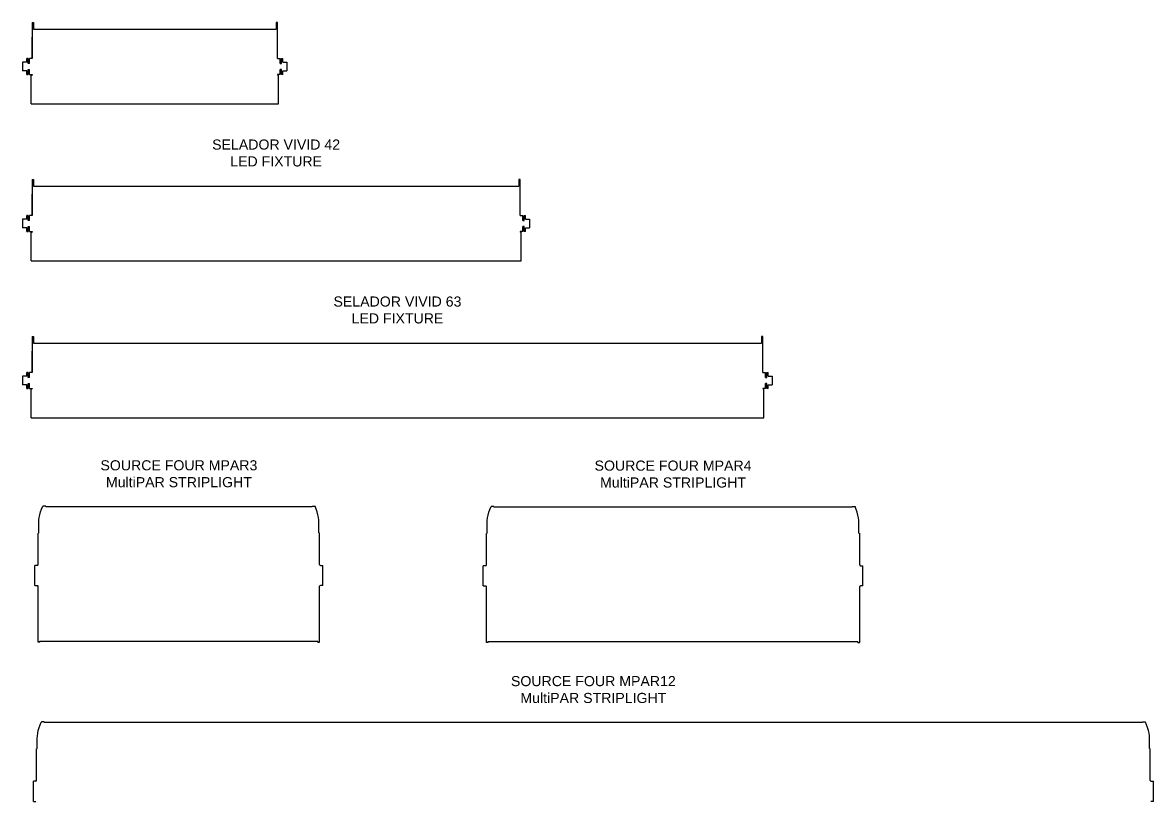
# Model space of a CAD drawing. Header units: inches. Extents: x 0 to 310, y 0 to 246.
# Drawn here: x 212.4 to 310.2, y 64 to 131.4 of the extents above; entities that cross this region are included whole.
import ezdxf

# ---------------------------------------------------------------- set-up
doc = ezdxf.new("R2010")
doc.units = ezdxf.units.IN
doc.header["$MEASUREMENT"] = 0
doc.layers.add('OBJECT', color=7, linetype='Continuous')
doc.layers.add('TEXT', color=1, linetype='Continuous')
doc.styles.add('ARIAL', font='arial.ttf')

msp = doc.modelspace()

# ---------------------------------------------------------------- linework, layer by layer
for p, q in [((213.182, 126.912), (213.182, 126.864)), ((234.422, 126.912), (234.422, 126.864)), ((213.182, 113.328), (213.182, 113.281)), ((255.422, 113.328), (255.422, 113.281)), ((213.182, 99.745), (213.182, 99.697)), ((276.422, 99.745), (276.422, 99.697)), ((214.361, 89.567), (214.361, 89.506)), ((237.419, 89.567), (237.419, 89.506)), ((253.15, 89.538), (253.15, 89.477)), ((284.148, 89.538), (284.148, 89.477)), ((213.861, 77.78), (213.861, 77.87)), ((237.919, 77.78), (237.919, 77.87)), ((252.65, 77.752), (252.65, 77.842)), ((284.648, 77.752), (284.648, 77.842)), ((214.224, 70.893), (214.224, 70.832)), ((309.282, 70.893), (309.282, 70.832))]:
    msp.add_line(p, q)
at = {"layer": 'OBJECT', "linetype": 'Continuous'}
for p, q in [((213.182, 131.399), (213.182, 128.287)), ((213.182, 131.399), (213.302, 131.399)), ((213.302, 131.399), (213.302, 130.844)), ((234.302, 131.399), (234.302, 130.844)), ((234.422, 131.399), (234.302, 131.399)), ((234.422, 128.287), (234.422, 131.399)), ((213.182, 128.287), (213.182, 130.149)), ((213.302, 130.844), (234.302, 130.844)), ((212.839, 128.287), (212.73, 128.287)), ((212.73, 127.975), (212.73, 128.287)), ((212.839, 127.849), (212.839, 128.287)), ((213.073, 128.287), (212.964, 128.287)), ((212.964, 127.849), (212.964, 128.287)), ((213.182, 128.287), (213.073, 128.287)), ((234.422, 128.287), (234.531, 128.287)), ((234.531, 128.287), (234.64, 128.287)), ((234.64, 127.849), (234.64, 128.287)), ((234.765, 128.287), (234.874, 128.287)), ((234.765, 127.849), (234.765, 128.287)), ((234.874, 127.975), (234.874, 128.287)), ((212.73, 127.975), (212.366, 127.975)), ((212.366, 127.975), (212.366, 127.225)), ((212.73, 127.225), (212.366, 127.225)), ((212.73, 126.912), (212.73, 127.225)), ((212.964, 127.849), (212.839, 127.849)), ((212.839, 127.349), (212.964, 127.349)), ((212.839, 126.912), (212.839, 127.349)), ((212.964, 126.912), (212.964, 127.349)), ((234.64, 127.849), (234.765, 127.849)), ((234.765, 127.349), (234.64, 127.349)), ((234.64, 126.912), (234.64, 127.349)), ((234.765, 126.912), (234.765, 127.349)), ((234.874, 127.975), (235.238, 127.975)), ((234.874, 127.225), (235.238, 127.225)), ((234.874, 126.912), (234.874, 127.225)), ((235.238, 127.975), (235.238, 127.225)), ((212.73, 126.912), (212.839, 126.912)), ((212.964, 126.912), (213.073, 126.912)), ((213.073, 126.912), (213.182, 126.912)), ((213.107, 126.864), (213.182, 126.864)), ((213.107, 126.728), (213.107, 126.864)), ((213.107, 124.376), (213.107, 126.728)), ((234.531, 126.912), (234.422, 126.912)), ((234.497, 126.864), (234.422, 126.864)), ((234.497, 126.728), (234.497, 126.864)), ((234.497, 124.376), (234.497, 126.728)), ((234.64, 126.912), (234.531, 126.912)), ((234.874, 126.912), (234.765, 126.912)), ((213.107, 124.376), (234.497, 124.376)), ((213.182, 117.816), (213.182, 114.703)), ((213.182, 117.816), (213.302, 117.816)), ((213.302, 117.816), (213.302, 117.26)), ((255.302, 117.816), (255.302, 117.26)), ((255.422, 117.816), (255.302, 117.816)), ((255.422, 114.703), (255.422, 117.816)), ((213.182, 114.703), (213.182, 116.566)), ((213.302, 117.26), (255.302, 117.26)), ((212.839, 114.703), (212.73, 114.703)), ((212.73, 114.391), (212.73, 114.703)), ((212.839, 114.266), (212.839, 114.703)), ((213.073, 114.703), (212.964, 114.703)), ((212.964, 114.266), (212.964, 114.703)), ((213.182, 114.703), (213.073, 114.703)), ((255.422, 114.703), (255.531, 114.703)), ((255.531, 114.703), (255.64, 114.703)), ((255.64, 114.266), (255.64, 114.703)), ((255.765, 114.703), (255.874, 114.703)), ((255.765, 114.266), (255.765, 114.703)), ((255.874, 114.391), (255.874, 114.703)), ((212.73, 114.391), (212.366, 114.391)), ((212.366, 114.391), (212.366, 113.641)), ((212.73, 113.641), (212.366, 113.641)), ((212.73, 113.328), (212.73, 113.641)), ((212.964, 114.266), (212.839, 114.266)), ((212.839, 113.766), (212.964, 113.766)), ((212.839, 113.328), (212.839, 113.766)), ((212.964, 113.328), (212.964, 113.766)), ((255.64, 114.266), (255.765, 114.266)), ((255.765, 113.766), (255.64, 113.766)), ((255.64, 113.328), (255.64, 113.766)), ((255.765, 113.328), (255.765, 113.766)), ((255.874, 114.391), (256.238, 114.391)), ((255.874, 113.641), (256.238, 113.641)), ((255.874, 113.328), (255.874, 113.641)), ((256.238, 114.391), (256.238, 113.641)), ((212.73, 113.328), (212.839, 113.328)), ((212.964, 113.328), (213.073, 113.328)), ((213.073, 113.328), (213.182, 113.328)), ((213.107, 113.281), (213.182, 113.281)), ((213.107, 113.144), (213.107, 113.281)), ((213.107, 110.792), (213.107, 113.144)), ((255.531, 113.328), (255.422, 113.328)), ((255.497, 113.281), (255.422, 113.281)), ((255.497, 113.144), (255.497, 113.281)), ((255.497, 110.792), (255.497, 113.144)), ((255.64, 113.328), (255.531, 113.328)), ((255.874, 113.328), (255.765, 113.328)), ((213.107, 110.792), (255.497, 110.792)), ((213.182, 104.232), (213.182, 101.12)), ((213.182, 104.232), (213.302, 104.232)), ((213.302, 104.232), (213.302, 103.676)), ((276.302, 104.232), (276.302, 103.676)), ((276.422, 104.232), (276.302, 104.232)), ((276.422, 101.12), (276.422, 104.232)), ((213.182, 101.12), (213.182, 102.982)), ((213.302, 103.676), (276.302, 103.676)), ((212.73, 100.807), (212.366, 100.807)), ((212.366, 100.807), (212.366, 100.057)), ((212.839, 101.12), (212.73, 101.12)), ((212.73, 100.807), (212.73, 101.12)), ((212.839, 100.682), (212.839, 101.12)), ((213.073, 101.12), (212.964, 101.12)), ((212.964, 100.682), (212.964, 101.12)), ((213.182, 101.12), (213.073, 101.12)), ((276.422, 101.12), (276.531, 101.12)), ((276.531, 101.12), (276.64, 101.12)), ((276.64, 100.682), (276.64, 101.12)), ((276.765, 101.12), (276.874, 101.12)), ((276.765, 100.682), (276.765, 101.12)), ((276.874, 100.807), (276.874, 101.12)), ((276.874, 100.807), (277.238, 100.807)), ((277.238, 100.807), (277.238, 100.057)), ((212.73, 100.057), (212.366, 100.057)), ((212.73, 99.745), (212.73, 100.057)), ((212.964, 100.682), (212.839, 100.682)), ((212.839, 100.182), (212.964, 100.182)), ((212.839, 99.745), (212.839, 100.182)), ((212.964, 99.745), (212.964, 100.182)), ((276.64, 100.682), (276.765, 100.682)), ((276.765, 100.182), (276.64, 100.182)), ((276.64, 99.745), (276.64, 100.182)), ((276.765, 99.745), (276.765, 100.182)), ((276.874, 100.057), (277.238, 100.057)), ((276.874, 99.745), (276.874, 100.057)), ((212.73, 99.745), (212.839, 99.745)), ((212.964, 99.745), (213.073, 99.745)), ((213.073, 99.745), (213.182, 99.745)), ((213.107, 99.697), (213.182, 99.697)), ((213.107, 99.561), (213.107, 99.697)), ((213.107, 97.209), (213.107, 99.561)), ((276.531, 99.745), (276.422, 99.745)), ((276.497, 99.697), (276.422, 99.697)), ((276.497, 99.561), (276.497, 99.697)), ((276.497, 97.209), (276.497, 99.561)), ((276.64, 99.745), (276.531, 99.745)), ((276.874, 99.745), (276.765, 99.745)), ((213.107, 97.209), (276.497, 97.209)), ((214.111, 89.554), (214.111, 89.546)), ((214.115, 89.554), (214.111, 89.554)), ((214.361, 89.567), (214.211, 89.567)), ((214.211, 89.561), (214.211, 89.567)), ((237.419, 89.506), (214.361, 89.506)), ((237.419, 89.567), (237.569, 89.567)), ((237.569, 89.561), (237.569, 89.567)), ((237.666, 89.554), (237.669, 89.554)), ((237.669, 89.554), (237.669, 89.546)), ((252.9, 89.525), (252.9, 89.517)), ((252.904, 89.525), (252.9, 89.525)), ((253.15, 89.538), (253, 89.538)), ((253, 89.532), (253, 89.538)), ((284.148, 89.477), (253.15, 89.477)), ((284.148, 89.538), (284.298, 89.538)), ((284.298, 89.532), (284.298, 89.538)), ((284.395, 89.525), (284.398, 89.525)), ((284.398, 89.525), (284.398, 89.517)), ((213.771, 87.258), (213.771, 88.116)), ((238.009, 87.258), (238.009, 88.116)), ((252.56, 87.23), (252.56, 88.087)), ((284.738, 87.23), (284.738, 88.087)), ((213.771, 87.258), (213.711, 87.23)), ((213.711, 84.497), (213.711, 87.23)), ((238.009, 87.258), (238.069, 87.23)), ((238.069, 84.497), (238.069, 87.23)), ((252.56, 87.23), (252.5, 87.202)), ((252.5, 84.469), (252.5, 87.202)), ((284.738, 87.23), (284.798, 87.202)), ((284.798, 84.469), (284.798, 87.202)), ((213.649, 84.435), (213.431, 84.435)), ((213.431, 82.685), (213.431, 84.435)), ((238.131, 84.435), (238.349, 84.435)), ((238.349, 82.685), (238.349, 84.435)), ((252.438, 84.407), (252.22, 84.407)), ((252.22, 82.657), (252.22, 84.407)), ((284.86, 84.407), (285.078, 84.407)), ((285.078, 82.657), (285.078, 84.407)), ((213.431, 82.685), (213.649, 82.685)), ((213.711, 77.78), (213.711, 82.623)), ((238.069, 77.78), (238.069, 82.623)), ((238.349, 82.685), (238.131, 82.685)), ((252.22, 82.657), (252.438, 82.657)), ((252.5, 77.752), (252.5, 82.595)), ((284.798, 77.752), (284.798, 82.595)), ((285.078, 82.657), (284.86, 82.657)), ((213.861, 77.78), (213.711, 77.78)), ((213.861, 77.87), (237.919, 77.87)), ((237.919, 77.78), (238.069, 77.78)), ((252.65, 77.752), (252.5, 77.752)), ((252.65, 77.842), (284.648, 77.842)), ((284.648, 77.752), (284.798, 77.752)), ((213.974, 70.881), (213.974, 70.872)), ((213.978, 70.881), (213.974, 70.881)), ((214.224, 70.893), (214.074, 70.893)), ((214.074, 70.887), (214.074, 70.893)), ((309.282, 70.832), (214.224, 70.832)), ((309.282, 70.893), (309.432, 70.893)), ((309.432, 70.887), (309.432, 70.893)), ((309.529, 70.881), (309.532, 70.881)), ((309.532, 70.881), (309.532, 70.872)), ((213.634, 68.585), (213.574, 68.557)), ((213.574, 65.824), (213.574, 68.557)), ((213.634, 68.585), (213.634, 69.443)), ((309.872, 68.585), (309.872, 69.443)), ((309.872, 68.585), (309.932, 68.557)), ((309.932, 65.824), (309.932, 68.557)), ((213.512, 65.762), (213.294, 65.762)), ((213.294, 64.012), (213.294, 65.762)), ((309.994, 65.762), (310.212, 65.762)), ((310.212, 64.012), (310.212, 65.762)), ((213.294, 64.012), (213.512, 64.012)), ((310.212, 64.012), (309.994, 64.012))]:
    msp.add_line(p, q, dxfattribs=at)
at = {"layer": 'OBJECT', "linetype": 'Continuous', "flags": 128}
for points in [[(213.771, 88.116), (213.781, 88.345), (213.809, 88.574), (213.859, 88.821), (213.927, 89.065), (214.012, 89.308), (214.111, 89.546)], [(214.211, 89.561), (214.206, 89.559), (214.189, 89.557), (214.164, 89.555), (214.133, 89.554), (214.115, 89.554)], [(237.569, 89.561), (237.575, 89.559), (237.591, 89.557), (237.616, 89.555), (237.647, 89.554), (237.666, 89.554)], [(238.009, 88.116), (237.999, 88.345), (237.971, 88.574), (237.921, 88.821), (237.853, 89.065), (237.768, 89.308), (237.669, 89.546)], [(252.56, 88.087), (252.57, 88.317), (252.598, 88.546), (252.648, 88.793), (252.716, 89.037), (252.801, 89.279), (252.9, 89.517)], [(253, 89.532), (252.995, 89.53), (252.978, 89.528), (252.953, 89.527), (252.922, 89.526), (252.904, 89.525)], [(284.298, 89.532), (284.304, 89.53), (284.32, 89.528), (284.345, 89.527), (284.376, 89.526), (284.395, 89.525)], [(284.738, 88.087), (284.728, 88.317), (284.7, 88.546), (284.65, 88.793), (284.582, 89.037), (284.497, 89.279), (284.398, 89.517)], [(213.634, 69.443), (213.644, 69.672), (213.672, 69.901), (213.722, 70.148), (213.79, 70.392), (213.875, 70.634), (213.974, 70.872)], [(214.074, 70.887), (214.069, 70.885), (214.052, 70.883), (214.027, 70.882), (213.996, 70.881), (213.978, 70.881)], [(309.432, 70.887), (309.438, 70.885), (309.454, 70.883), (309.479, 70.882), (309.51, 70.881), (309.529, 70.881)], [(309.872, 69.443), (309.863, 69.672), (309.834, 69.901), (309.784, 70.148), (309.716, 70.392), (309.631, 70.634), (309.532, 70.872)]]:
    msp.add_lwpolyline(points, dxfattribs=at)
at = {"layer": 'OBJECT', "linetype": 'Continuous'}
for centre, start, end in [((213.649, 84.497), 270, 0), ((238.131, 84.497), 180, 270), ((252.438, 84.469), 270, 0), ((284.86, 84.469), 180, 270), ((213.649, 82.623), 0, 90), ((238.131, 82.623), 90, 180), ((252.438, 82.595), 0, 90), ((284.86, 82.595), 90, 180), ((213.512, 65.824), 270, 0), ((309.994, 65.824), 180, 270)]:
    msp.add_arc(centre, 0.062, start, end, dxfattribs=at)

# ---------------------------------------------------------------- texts
at = {"layer": 'TEXT', "char_height": 0.875, "width": 20.15864, "attachment_point": 2, "style": 'ARIAL'}
for s, insert in [('SELADOR VIVID 42\\PLED FIXTURE', (234.302, 121.286)), ('SELADOR VIVID 63\\PLED FIXTURE', (244.802, 107.702)), ('SOURCE FOUR MPAR3\\PMultiPAR STRIPLIGHT', (225.89, 93.531)), ('SOURCE FOUR MPAR4\\PMultiPAR STRIPLIGHT', (268.649, 93.503)), ('SOURCE FOUR MPAR12\\PMultiPAR STRIPLIGHT', (261.753, 74.858))]:
    msp.add_mtext(s, dxfattribs=dict(at, insert=insert))

doc.saveas('drawing.dxf')
